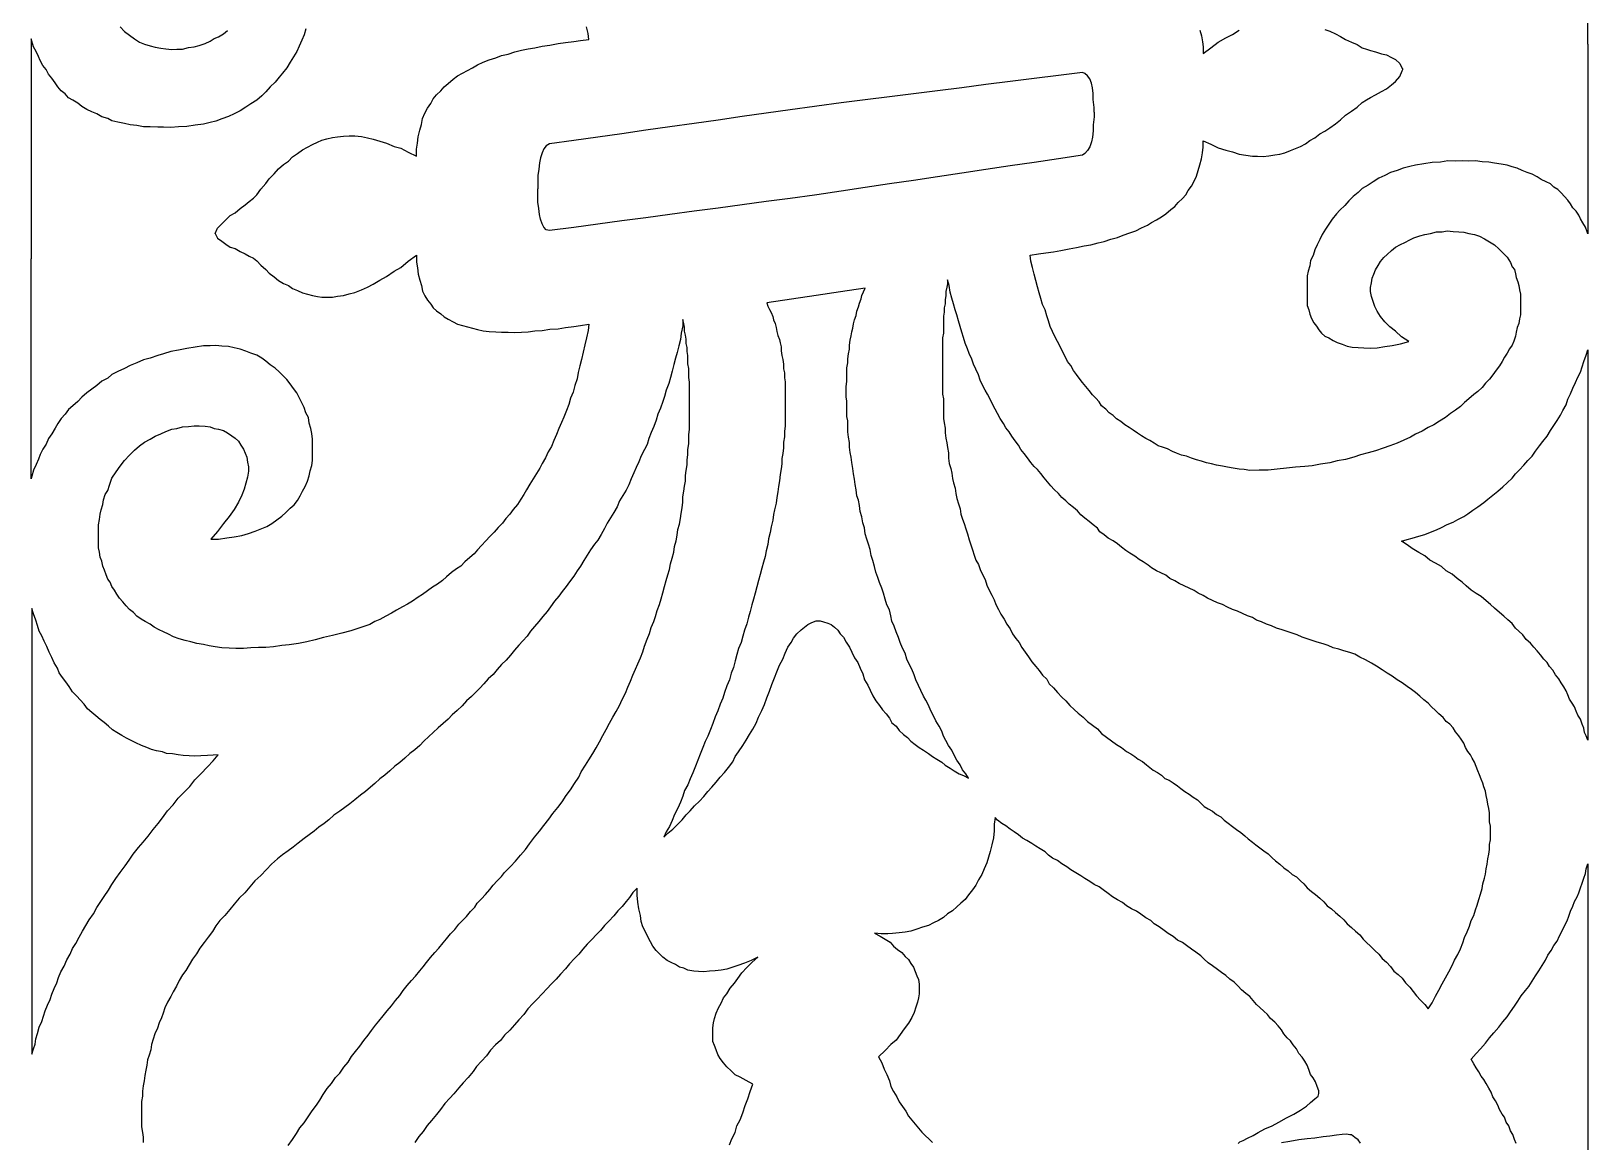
# Model space of a CAD drawing. Extents: x -550 to 550, y -550 to 550.
# Drawn here: x -480 to -420, y -100.3 to -57.5 of the extents above; entities that cross this region are included whole.
import ezdxf

# ---------------------------------------------------------------- set-up
doc = ezdxf.new("R2010")
doc.units = 0
doc.layers.add('LAYER_1', color=18, linetype='CONTINUOUS')

msp = doc.modelspace()

# ---------------------------------------------------------------- linework, layer by layer
at = {"layer": 'LAYER_1'}
for points in [[(-469.411, -57.391), (-469.475, -57.619), (-469.572, -57.823), (-469.668, -58.055), (-469.764, -58.26), (-469.893, -58.469), (-470.021, -58.678), (-470.149, -58.887), (-470.31, -59.1), (-470.438, -59.254), (-470.599, -59.44), (-470.791, -59.629), (-470.952, -59.816), (-471.112, -59.974), (-471.305, -60.137), (-471.529, -60.276), (-471.722, -60.411), (-471.946, -60.551), (-472.171, -60.662), (-472.396, -60.774), (-472.652, -60.863), (-472.877, -60.947), (-473.102, -61.004), (-473.358, -61.065), (-473.679, -61.106), (-474, -61.148), (-474.321, -61.161), (-474.61, -61.198), (-474.899, -61.18), (-475.123, -61.181), (-475.412, -61.162), (-475.669, -61.168), (-475.925, -61.117), (-476.182, -61.094), (-476.407, -61.039), (-476.664, -60.988), (-476.888, -60.933), (-477.049, -60.842), (-477.273, -60.786), (-477.466, -60.671), (-477.658, -60.583), (-477.851, -60.496), (-478.043, -60.38), (-478.204, -60.26), (-478.396, -60.144), (-478.557, -60.052), (-478.685, -59.9), (-478.846, -59.779), (-478.974, -59.627), (-479.07, -59.47), (-479.199, -59.29), (-479.327, -59.137), (-479.423, -58.952), (-479.552, -58.799), (-479.648, -58.614), (-479.712, -58.453), (-479.808, -58.268), (-479.905, -58.083), (-479.969, -57.865), (-480, -57.773), (-480, -58.716), (-480, -59.658), (-480, -60.601), (-480, -61.543), (-480, -62.486), (-480, -63.428), (-480, -64.371), (-480, -65.313), (-480, -66.256)], [(-476.567, -57.316), (-476.407, -57.492), (-476.214, -57.636), (-476.022, -57.78), (-475.829, -57.896), (-475.637, -57.984), (-475.412, -58.041), (-475.219, -58.101), (-474.995, -58.129), (-474.802, -58.161), (-474.578, -58.189), (-474.385, -58.166), (-474.161, -58.166), (-473.936, -58.111), (-473.711, -58.083), (-473.519, -58.032), (-473.294, -57.949), (-473.102, -57.869), (-472.941, -57.767), (-472.781, -57.692), (-472.588, -57.585), (-472.428, -57.455)], [(-472.909, -65.277), (-472.813, -65.069), (-472.652, -64.909), (-472.492, -64.748), (-472.331, -64.588), (-472.139, -64.478), (-471.946, -64.314), (-471.754, -64.177), (-471.593, -64.045), (-471.433, -63.912), (-471.305, -63.784), (-471.144, -63.569), (-470.952, -63.35), (-470.823, -63.167), (-470.631, -62.976), (-470.47, -62.789), (-470.278, -62.625), (-470.085, -62.489), (-469.925, -62.33), (-469.732, -62.194), (-469.54, -62.059), (-469.347, -61.951), (-469.154, -61.843), (-468.962, -61.762), (-468.801, -61.686), (-468.609, -61.634), (-468.384, -61.577), (-468.192, -61.551), (-467.967, -61.522), (-467.742, -61.52), (-467.518, -61.517), (-467.261, -61.538), (-467.037, -61.591), (-466.812, -61.644), (-466.555, -61.719), (-466.298, -61.794), (-466.01, -61.92), (-465.753, -61.995), (-465.464, -62.148), (-465.143, -62.296), (-465.143, -62.023), (-465.111, -61.801), (-465.079, -61.551), (-465.015, -61.297), (-464.951, -61.071), (-464.919, -60.848), (-464.822, -60.645), (-464.726, -60.442), (-464.598, -60.262), (-464.501, -60.086), (-464.373, -59.933), (-464.213, -59.776), (-464.084, -59.624), (-463.924, -59.494), (-463.731, -59.333), (-463.571, -59.204), (-463.378, -59.098), (-463.186, -58.992), (-462.993, -58.886), (-462.801, -58.78), (-462.576, -58.67), (-462.351, -58.588), (-462.095, -58.501), (-461.87, -58.418), (-461.613, -58.359), (-461.357, -58.272), (-461.1, -58.213), (-460.843, -58.153), (-460.586, -58.121), (-460.298, -58.058), (-460.009, -58.021), (-459.688, -57.954), (-459.399, -57.917), (-459.078, -57.877), (-458.821, -57.844), (-458.501, -57.804), (-458.533, -57.566), (-458.597, -57.305)], [(-434.954, -57.439), (-434.889, -57.66), (-434.857, -57.885), (-434.825, -58.085), (-434.825, -58.34), (-434.536, -58.123), (-434.248, -57.906), (-433.959, -57.74), (-433.702, -57.604), (-433.445, -57.443)], [(-430.14, -57.409), (-429.947, -57.484), (-429.723, -57.58), (-429.53, -57.68), (-429.338, -57.805), (-429.113, -57.901), (-428.888, -57.996), (-428.696, -58.121), (-428.535, -58.175), (-428.375, -58.228), (-428.182, -58.277), (-427.958, -58.347), (-427.765, -58.396), (-427.573, -58.495), (-427.412, -58.573), (-427.252, -58.727), (-427.156, -58.914), (-427.136, -58.959)], [(-420, -57.974), (-420, -57.16)], [(-420, -57.976), (-420, -58.789), (-420, -59.602), (-420, -60.416), (-420, -61.229), (-420, -62.043), (-420, -62.856), (-420, -63.67), (-420, -64.483), (-420, -65.296), (-420.032, -65.218), (-420.096, -65.03), (-420.192, -64.873), (-420.288, -64.715), (-420.353, -64.577), (-420.449, -64.42), (-420.577, -64.291), (-420.673, -64.133), (-420.77, -64), (-420.898, -63.847), (-421.026, -63.718), (-421.155, -63.589), (-421.315, -63.49), (-421.444, -63.361), (-421.604, -63.286), (-421.797, -63.192), (-421.957, -63.092), (-422.15, -62.997), (-422.342, -62.927), (-422.535, -62.856), (-422.727, -62.761), (-422.92, -62.715), (-423.112, -62.645), (-423.337, -62.603), (-423.594, -62.567), (-423.818, -62.525), (-424.075, -62.514), (-424.332, -62.477), (-424.588, -62.49), (-424.845, -62.478), (-425.102, -62.491), (-425.391, -62.483), (-425.679, -62.525), (-426, -62.548), (-426.321, -62.595), (-426.642, -62.642), (-426.867, -62.7), (-427.124, -62.763), (-427.348, -62.846), (-427.605, -62.934), (-427.829, -63.042), (-428.054, -63.15), (-428.279, -63.284), (-428.471, -63.413), (-428.696, -63.547), (-428.856, -63.696), (-429.049, -63.851), (-429.209, -64.025), (-429.37, -64.2), (-429.562, -64.38), (-429.691, -64.525), (-429.851, -64.726), (-429.98, -64.922), (-430.108, -65.118), (-430.236, -65.314), (-430.333, -65.505), (-430.429, -65.722), (-430.525, -65.913), (-430.589, -66.125), (-430.686, -66.316), (-430.718, -66.523), (-430.782, -66.735), (-430.814, -66.917), (-430.814, -67.119), (-430.814, -67.321), (-430.814, -67.523), (-430.814, -67.7), (-430.814, -67.877), (-430.814, -68.054), (-430.75, -68.22), (-430.718, -68.392), (-430.653, -68.559), (-430.557, -68.72), (-430.461, -68.856), (-430.365, -68.992), (-430.268, -69.128), (-430.14, -69.233), (-429.98, -69.308), (-429.819, -69.409), (-429.659, -69.483), (-429.466, -69.553), (-429.274, -69.622), (-429.081, -69.667), (-428.856, -69.681), (-428.632, -69.694), (-428.375, -69.703), (-428.118, -69.686), (-427.829, -69.639), (-427.541, -69.592), (-427.22, -69.54), (-426.899, -69.438), (-427.188, -69.259), (-427.412, -69.045), (-427.637, -68.881), (-427.829, -68.686), (-427.99, -68.486), (-428.118, -68.28), (-428.215, -68.095), (-428.279, -67.904), (-428.343, -67.714), (-428.375, -67.518), (-428.375, -67.367), (-428.343, -67.186), (-428.311, -67.005), (-428.247, -66.845), (-428.182, -66.684), (-428.086, -66.518), (-427.99, -66.353), (-427.862, -66.207), (-427.733, -66.087), (-427.573, -65.937), (-427.412, -65.812), (-427.22, -65.707), (-427.059, -65.633), (-426.867, -65.528), (-426.706, -65.453), (-426.482, -65.369), (-426.289, -65.314), (-426.065, -65.28), (-425.84, -65.221), (-425.615, -65.211), (-425.423, -65.182), (-425.198, -65.197), (-424.973, -65.212), (-424.781, -65.233), (-424.588, -65.278), (-424.364, -65.318), (-424.171, -65.388), (-423.979, -65.482), (-423.786, -65.602), (-423.594, -65.721), (-423.433, -65.87), (-423.273, -66.019), (-423.112, -66.192), (-422.984, -66.395), (-422.92, -66.559), (-422.823, -66.667), (-422.791, -66.836), (-422.759, -66.98), (-422.695, -67.143), (-422.663, -67.286), (-422.631, -67.455), (-422.599, -67.623), (-422.599, -67.772), (-422.599, -67.945), (-422.599, -68.094), (-422.599, -68.243), (-422.599, -68.416), (-422.631, -68.57), (-422.663, -68.749), (-422.727, -68.908), (-422.759, -69.086), (-422.791, -69.24), (-422.856, -69.425), (-422.92, -69.584), (-423.016, -69.724), (-423.112, -69.888), (-423.209, -70.053), (-423.305, -70.218), (-423.401, -70.383), (-423.529, -70.553), (-423.658, -70.724), (-423.786, -70.894), (-423.947, -71.045), (-424.075, -71.216), (-424.235, -71.367), (-424.396, -71.494), (-424.588, -71.651), (-424.749, -71.802), (-424.909, -71.954), (-425.102, -72.086), (-425.294, -72.219), (-425.487, -72.376), (-425.712, -72.514), (-425.936, -72.652), (-426.161, -72.766), (-426.385, -72.904), (-426.642, -73.023), (-426.835, -73.131), (-427.091, -73.25), (-427.348, -73.369), (-427.637, -73.469), (-427.894, -73.563), (-428.182, -73.663), (-428.471, -73.738), (-428.76, -73.813), (-429.017, -73.907), (-429.338, -73.988), (-429.659, -74.043), (-429.947, -74.118), (-430.3, -74.179), (-430.621, -74.234), (-430.91, -74.259), (-431.263, -74.294), (-431.616, -74.33), (-431.969, -74.365), (-432.322, -74.401), (-432.675, -74.411), (-433.028, -74.421), (-433.253, -74.383), (-433.445, -74.365), (-433.67, -74.327), (-433.895, -74.29), (-434.087, -74.246), (-434.312, -74.208), (-434.504, -74.165), (-434.697, -74.121), (-434.889, -74.052), (-435.082, -74.008), (-435.274, -73.939), (-435.467, -73.869), (-435.659, -73.826), (-435.852, -73.756), (-436.012, -73.681), (-436.205, -73.585), (-436.398, -73.516), (-436.558, -73.466), (-436.718, -73.365), (-436.879, -73.264), (-437.039, -73.188), (-437.2, -73.087), (-437.36, -72.985), (-437.521, -72.858), (-437.681, -72.757), (-437.842, -72.655), (-438.002, -72.528), (-438.163, -72.426), (-438.291, -72.293), (-438.451, -72.191), (-438.58, -72.057), (-438.74, -71.93), (-438.836, -71.765), (-438.965, -71.632), (-439.093, -71.498), (-439.221, -71.339), (-439.35, -71.179), (-439.478, -71.02), (-439.607, -70.86), (-439.703, -70.721), (-439.831, -70.561), (-439.927, -70.37), (-440.056, -70.21), (-440.152, -70.019), (-440.248, -69.828), (-440.345, -69.637), (-440.441, -69.445), (-440.537, -69.28), (-440.633, -69.062), (-440.73, -68.871), (-440.794, -68.648), (-440.858, -68.451), (-440.922, -68.228), (-441.019, -68.011), (-441.083, -67.788), (-441.147, -67.565), (-441.211, -67.342), (-441.275, -67.093), (-441.339, -66.844), (-441.404, -66.595), (-441.468, -66.346), (-441.5, -66.118), (-441.179, -66.07), (-440.89, -66.026), (-440.601, -65.983), (-440.313, -65.94), (-439.992, -65.866), (-439.703, -65.823), (-439.414, -65.754), (-439.157, -65.715), (-438.868, -65.646), (-438.644, -65.587), (-438.387, -65.497), (-438.13, -65.433), (-437.906, -65.348), (-437.649, -65.259), (-437.424, -65.174), (-437.2, -65.064), (-436.975, -64.953), (-436.815, -64.853), (-436.622, -64.747), (-436.43, -64.642), (-436.269, -64.516), (-436.077, -64.359), (-435.916, -64.234), (-435.788, -64.087), (-435.627, -63.936), (-435.499, -63.789), (-435.403, -63.622), (-435.274, -63.45), (-435.178, -63.257), (-435.082, -63.065), (-435.018, -62.851), (-434.954, -62.638), (-434.889, -62.399), (-434.857, -62.165), (-434.825, -61.957), (-434.825, -61.702), (-434.536, -61.839), (-434.248, -61.976), (-433.959, -62.062), (-433.702, -62.127), (-433.445, -62.218), (-433.189, -62.257), (-432.932, -62.296), (-432.739, -62.294), (-432.515, -62.312), (-432.29, -62.28), (-432.065, -62.248), (-431.873, -62.22), (-431.68, -62.167), (-431.456, -62.084), (-431.263, -62.006), (-431.071, -61.927), (-430.878, -61.824), (-430.718, -61.7), (-430.525, -61.597), (-430.333, -61.443), (-430.14, -61.34), (-429.947, -61.211), (-429.723, -61.053), (-429.53, -60.9), (-429.338, -60.722), (-429.113, -60.564), (-428.888, -60.407), (-428.696, -60.229), (-428.535, -60.131), (-428.375, -60.033), (-428.182, -59.931), (-427.958, -59.799), (-427.765, -59.697), (-427.573, -59.545), (-427.412, -59.422), (-427.252, -59.224), (-427.156, -59.011), (-427.136, -58.96)], [(-439.029, -60.6), (-439.029, -60.423), (-439.061, -60.118), (-439.061, -59.887), (-439.093, -59.659), (-439.125, -59.483), (-439.189, -59.312), (-439.286, -59.196), (-439.382, -59.106), (-439.478, -59.067), (-440.409, -59.185), (-441.339, -59.303), (-442.27, -59.421), (-443.201, -59.539), (-444.131, -59.657), (-445.062, -59.775), (-445.992, -59.893), (-446.923, -60.011), (-447.854, -60.129), (-448.784, -60.246), (-449.715, -60.364), (-449.811, -60.377), (-450.739, -60.509), (-451.667, -60.64), (-452.594, -60.772), (-453.522, -60.904), (-454.45, -61.036), (-455.377, -61.168), (-456.305, -61.3), (-457.233, -61.432), (-458.16, -61.564), (-459.088, -61.696), (-460.016, -61.828), (-460.144, -61.899), (-460.241, -62.02), (-460.305, -62.163), (-460.369, -62.361), (-460.401, -62.554), (-460.433, -62.802), (-460.465, -63.049), (-460.465, -63.373), (-460.465, -63.559)], [(-439.029, -60.602), (-439.029, -60.78), (-439.061, -61.093), (-439.061, -61.325), (-439.093, -61.561), (-439.125, -61.746), (-439.189, -61.935), (-439.286, -62.077), (-439.382, -62.194), (-439.478, -62.259), (-440.409, -62.398), (-441.339, -62.537), (-442.27, -62.676), (-443.201, -62.815), (-444.131, -62.954), (-445.062, -63.093), (-445.992, -63.232), (-446.923, -63.371), (-447.854, -63.51), (-448.784, -63.649), (-449.715, -63.788), (-449.811, -63.802), (-450.739, -63.926), (-451.667, -64.051), (-452.594, -64.175), (-453.522, -64.299), (-454.45, -64.424), (-455.377, -64.548), (-456.305, -64.672), (-457.233, -64.796), (-458.16, -64.92), (-459.088, -65.044), (-460.016, -65.169), (-460.144, -65.133), (-460.241, -65.038), (-460.305, -64.913), (-460.369, -64.733), (-460.401, -64.548), (-460.433, -64.31), (-460.465, -64.071), (-460.465, -63.747), (-460.465, -63.561)], [(-472.909, -65.279), (-472.813, -65.459), (-472.652, -65.576), (-472.492, -65.692), (-472.331, -65.808), (-472.139, -65.864), (-471.946, -65.976), (-471.754, -66.06), (-471.593, -66.148), (-471.433, -66.236), (-471.305, -66.328), (-471.144, -66.499), (-470.952, -66.665), (-470.823, -66.813), (-470.631, -66.951), (-470.47, -67.094), (-470.278, -67.204), (-470.085, -67.287), (-469.925, -67.402), (-469.732, -67.484), (-469.54, -67.566), (-469.347, -67.621), (-469.154, -67.676), (-468.962, -67.703), (-468.801, -67.735), (-468.609, -67.735), (-468.384, -67.73), (-468.192, -67.702), (-467.967, -67.67), (-467.742, -67.61), (-467.518, -67.55), (-467.261, -67.458), (-467.037, -67.343), (-466.812, -67.229), (-466.555, -67.082), (-466.298, -66.936), (-466.01, -66.731), (-465.753, -66.585), (-465.464, -66.352), (-465.143, -66.116), (-465.143, -66.389), (-465.111, -66.602), (-465.079, -66.843), (-465.015, -67.079), (-464.951, -67.288), (-464.919, -67.501), (-464.822, -67.678), (-464.726, -67.855), (-464.598, -67.999), (-464.501, -68.149), (-464.373, -68.266), (-464.213, -68.379), (-464.084, -68.496), (-463.924, -68.581), (-463.731, -68.688), (-463.571, -68.773), (-463.378, -68.826), (-463.186, -68.879), (-462.993, -68.932), (-462.801, -68.985), (-462.576, -69.033), (-462.351, -69.053), (-462.095, -69.069), (-461.87, -69.09), (-461.613, -69.078), (-461.357, -69.094), (-461.1, -69.083), (-460.843, -69.071), (-460.586, -69.033), (-460.298, -69.016), (-460.009, -68.973), (-459.688, -68.952), (-459.399, -68.909), (-459.078, -68.86), (-458.821, -68.822), (-458.501, -68.774), (-458.533, -69.021), (-458.597, -69.299), (-458.661, -69.578), (-458.725, -69.856), (-458.789, -70.135), (-458.854, -70.387), (-458.918, -70.639), (-458.95, -70.886), (-459.046, -71.143), (-459.11, -71.396), (-459.207, -71.626), (-459.271, -71.878), (-459.367, -72.109), (-459.463, -72.366), (-459.56, -72.57), (-459.656, -72.801), (-459.752, -73.032), (-459.848, -73.263), (-459.945, -73.494), (-460.073, -73.703), (-460.169, -73.934), (-460.298, -74.144), (-460.394, -74.322), (-460.522, -74.531), (-460.651, -74.741), (-460.779, -74.951), (-460.907, -75.161), (-461.004, -75.339), (-461.132, -75.522), (-461.26, -75.732), (-461.421, -75.921), (-461.549, -76.105), (-461.71, -76.266), (-461.838, -76.45), (-461.998, -76.612), (-462.159, -76.801), (-462.319, -76.963), (-462.48, -77.126), (-462.64, -77.315), (-462.801, -77.478), (-462.929, -77.635), (-463.089, -77.77), (-463.282, -77.939), (-463.442, -78.101), (-463.603, -78.21), (-463.795, -78.351), (-463.988, -78.52), (-464.148, -78.656), (-464.341, -78.797), (-464.534, -78.912), (-464.726, -79.053), (-464.919, -79.195), (-465.079, -79.304), (-465.304, -79.452), (-465.496, -79.566), (-465.689, -79.681), (-465.913, -79.802), (-466.106, -79.917), (-466.331, -80.037), (-466.555, -80.158), (-466.748, -80.246), (-466.94, -80.361), (-467.325, -80.482), (-467.678, -80.598), (-468.031, -80.686), (-468.384, -80.774), (-468.737, -80.863), (-469.058, -80.945), (-469.379, -81.028), (-469.7, -81.084), (-470.053, -81.145), (-470.342, -81.167), (-470.663, -81.222), (-470.952, -81.244), (-471.24, -81.239), (-471.529, -81.261), (-471.818, -81.283), (-472.107, -81.278), (-472.363, -81.267), (-472.652, -81.261), (-472.909, -81.222), (-473.134, -81.177), (-473.358, -81.132), (-473.615, -81.093), (-473.84, -81.02), (-474.064, -80.975), (-474.289, -80.903), (-474.514, -80.83), (-474.706, -80.723), (-474.899, -80.645), (-475.059, -80.56), (-475.252, -80.454), (-475.412, -80.342), (-475.605, -80.235), (-475.765, -80.15), (-475.925, -80.038), (-476.054, -79.892), (-476.214, -79.779), (-476.343, -79.633), (-476.471, -79.487), (-476.599, -79.341), (-476.696, -79.189), (-476.792, -79.037), (-476.888, -78.885), (-476.952, -78.728), (-477.049, -78.604), (-477.113, -78.447), (-477.177, -78.262), (-477.241, -78.104), (-477.273, -77.914), (-477.337, -77.756), (-477.37, -77.566), (-477.402, -77.403), (-477.402, -77.207), (-477.402, -77.039), (-477.402, -76.871), (-477.402, -76.675), (-477.402, -76.507), (-477.37, -76.306), (-477.337, -76.105), (-477.305, -75.932), (-477.241, -75.726), (-477.209, -75.553), (-477.145, -75.347), (-477.049, -75.192), (-476.984, -74.986), (-476.888, -74.719), (-476.728, -74.471), (-476.567, -74.25), (-476.407, -74.029), (-476.214, -73.832), (-476.022, -73.635), (-475.829, -73.465), (-475.637, -73.324), (-475.412, -73.206), (-475.219, -73.093), (-474.995, -73.002), (-474.802, -72.917), (-474.578, -72.827), (-474.385, -72.797), (-474.161, -72.735), (-473.936, -72.728), (-473.711, -72.694), (-473.519, -72.692), (-473.294, -72.713), (-473.102, -72.739), (-472.941, -72.798), (-472.781, -72.828), (-472.588, -72.882), (-472.428, -72.968), (-472.267, -73.082), (-472.139, -73.172), (-472.01, -73.291), (-471.914, -73.442), (-471.818, -73.593), (-471.754, -73.749), (-471.69, -73.905), (-471.658, -74.093), (-471.625, -74.282), (-471.625, -74.448), (-471.658, -74.674), (-471.722, -74.905), (-471.786, -75.137), (-471.882, -75.374), (-472.01, -75.643), (-472.171, -75.918), (-472.363, -76.198), (-472.588, -76.456), (-472.813, -76.77), (-473.069, -77.061), (-472.781, -77.069), (-472.46, -77.017), (-472.171, -76.97), (-471.882, -76.923), (-471.625, -76.853), (-471.369, -76.756), (-471.112, -76.659), (-470.919, -76.573), (-470.727, -76.459), (-470.534, -76.317), (-470.342, -76.176), (-470.181, -76.039), (-470.021, -75.876), (-469.86, -75.739), (-469.732, -75.581), (-469.636, -75.4), (-469.54, -75.22), (-469.443, -75.039), (-469.347, -74.831), (-469.283, -74.628), (-469.251, -74.431), (-469.187, -74.228), (-469.154, -74.03), (-469.154, -73.838), (-469.154, -73.645), (-469.154, -73.425), (-469.154, -73.205), (-469.187, -72.99), (-469.219, -72.802), (-469.283, -72.592), (-469.315, -72.377), (-469.411, -72.199), (-469.475, -71.989), (-469.572, -71.811), (-469.668, -71.605), (-469.764, -71.427), (-469.893, -71.254), (-470.021, -71.081), (-470.149, -70.907), (-470.31, -70.738), (-470.438, -70.62), (-470.599, -70.478), (-470.791, -70.341), (-470.952, -70.2), (-471.112, -70.085), (-471.305, -69.976), (-471.529, -69.899), (-471.722, -69.817), (-471.946, -69.739), (-472.171, -69.689), (-472.396, -69.639), (-472.652, -69.622), (-472.877, -69.599), (-473.102, -69.605), (-473.358, -69.615), (-473.679, -69.662), (-474, -69.709), (-474.321, -69.784), (-474.61, -69.827), (-474.899, -69.925), (-475.123, -69.986), (-475.412, -70.084), (-475.669, -70.15), (-475.925, -70.271), (-476.182, -70.365), (-476.407, -70.482), (-476.664, -70.604), (-476.888, -70.721), (-477.049, -70.857), (-477.273, -70.974), (-477.466, -71.143), (-477.658, -71.283), (-477.851, -71.424), (-478.043, -71.593), (-478.204, -71.757), (-478.396, -71.926), (-478.557, -72.063), (-478.685, -72.25), (-478.846, -72.415), (-478.974, -72.603), (-479.07, -72.786), (-479.199, -73.002), (-479.327, -73.19), (-479.423, -73.402), (-479.552, -73.59), (-479.648, -73.802), (-479.712, -73.98), (-479.808, -74.192), (-479.905, -74.404), (-479.969, -74.639), (-480, -74.74), (-480, -73.797), (-480, -72.855), (-480, -71.912), (-480, -70.97), (-480, -70.027), (-480, -69.085), (-480, -68.142), (-480, -67.2), (-480, -66.258)], [(-470.092, -100.442), (-469.932, -100.215), (-469.771, -99.988), (-469.643, -99.768), (-469.482, -99.568), (-469.322, -99.342), (-469.162, -99.115), (-469.001, -98.889), (-468.873, -98.697), (-468.744, -98.478), (-468.584, -98.251), (-468.423, -98.053), (-468.263, -97.827), (-468.103, -97.656), (-467.942, -97.431), (-467.782, -97.233), (-467.653, -97.014), (-467.493, -96.817), (-467.332, -96.619), (-467.172, -96.394), (-467.012, -96.197), (-466.883, -96.006), (-466.723, -95.809), (-466.594, -95.646), (-466.434, -95.449), (-466.273, -95.252), (-466.113, -95.055), (-465.953, -94.858), (-465.792, -94.662), (-465.664, -94.472), (-465.503, -94.276), (-465.343, -94.08), (-465.182, -93.911), (-465.022, -93.715), (-464.894, -93.553), (-464.765, -93.391), (-464.605, -93.195), (-464.444, -92.999), (-464.284, -92.831), (-464.123, -92.636), (-463.995, -92.474), (-463.835, -92.279), (-463.674, -92.111), (-463.514, -91.916), (-463.353, -91.749), (-463.225, -91.614), (-463.064, -91.42), (-462.904, -91.252), (-462.808, -91.098), (-462.647, -90.931), (-462.487, -90.764), (-462.326, -90.569), (-462.198, -90.409), (-462.038, -90.242), (-461.877, -90.075), (-461.749, -89.915), (-461.524, -89.682), (-461.332, -89.482), (-461.139, -89.255), (-460.947, -89.029), (-460.786, -88.809), (-460.594, -88.556), (-460.401, -88.33), (-460.241, -88.11), (-460.048, -87.857), (-459.888, -87.638), (-459.695, -87.413), (-459.535, -87.193), (-459.374, -86.947), (-459.214, -86.729), (-459.053, -86.483), (-458.893, -86.238), (-458.796, -86.031), (-458.636, -85.786), (-458.508, -85.574), (-458.347, -85.329), (-458.219, -85.117), (-458.09, -84.878), (-457.962, -84.64), (-457.834, -84.401), (-457.705, -84.163), (-457.577, -83.925), (-457.449, -83.713), (-457.32, -83.475), (-457.224, -83.243), (-457.096, -83.005), (-456.999, -82.774), (-456.903, -82.542), (-456.807, -82.31), (-456.711, -82.079), (-456.614, -81.874), (-456.518, -81.643), (-456.422, -81.411), (-456.358, -81.186), (-456.261, -80.928), (-456.165, -80.697), (-456.101, -80.472), (-456.005, -80.241), (-455.94, -80.042), (-455.876, -79.817), (-455.78, -79.587), (-455.716, -79.362), (-455.652, -79.137), (-455.587, -78.885), (-455.523, -78.66), (-455.459, -78.436), (-455.395, -78.238), (-455.363, -78.019), (-455.299, -77.794), (-455.234, -77.57), (-455.202, -77.351), (-455.138, -77.126), (-455.106, -76.907), (-455.074, -76.688), (-455.01, -76.491), (-454.978, -76.272), (-454.946, -76.08), (-454.914, -75.861), (-454.881, -75.643), (-454.881, -75.429), (-454.849, -75.211), (-454.817, -75.019), (-454.785, -74.827), (-454.785, -74.613), (-454.753, -74.421), (-454.721, -74.203), (-454.721, -74.016), (-454.689, -73.798), (-454.689, -73.611), (-454.657, -73.393), (-454.657, -73.233), (-454.657, -73.046), (-454.625, -72.828), (-454.625, -72.641), (-454.625, -72.455), (-454.625, -72.268), (-454.625, -72.081), (-454.625, -71.895), (-454.625, -71.708), (-454.625, -71.548), (-454.625, -71.362), (-454.625, -71.175), (-454.625, -71.015), (-454.657, -70.834), (-454.657, -70.647), (-454.657, -70.487), (-454.689, -70.305), (-454.689, -70.145), (-454.689, -69.986), (-454.721, -69.831), (-454.721, -69.671), (-454.753, -69.515), (-454.753, -69.356), (-454.785, -69.2), (-454.817, -69.045), (-454.817, -68.885), (-454.849, -68.757), (-454.881, -68.602), (-454.881, -68.842), (-454.946, -69.118), (-454.978, -69.363), (-455.042, -69.613), (-455.106, -69.863), (-455.17, -70.086), (-455.234, -70.336), (-455.299, -70.587), (-455.363, -70.837), (-455.427, -71.06), (-455.523, -71.316), (-455.587, -71.566), (-455.652, -71.763), (-455.748, -72.019), (-455.844, -72.248), (-455.908, -72.472), (-456.005, -72.728), (-456.101, -72.957), (-456.197, -73.187), (-456.261, -73.411), (-456.358, -73.614), (-456.486, -73.848), (-456.582, -74.078), (-456.679, -74.308), (-456.775, -74.511), (-456.871, -74.741), (-456.967, -74.971), (-457.064, -75.175), (-457.192, -75.383), (-457.32, -75.592), (-457.417, -75.823), (-457.545, -76.032), (-457.673, -76.241), (-457.802, -76.45), (-457.898, -76.654), (-458.026, -76.891), (-458.155, -77.1), (-458.283, -77.256), (-458.443, -77.471), (-458.572, -77.681), (-458.7, -77.891), (-458.829, -78.101), (-458.957, -78.285), (-459.085, -78.495), (-459.246, -78.711), (-459.374, -78.894), (-459.535, -79.084), (-459.663, -79.267), (-459.823, -79.457), (-459.984, -79.673), (-460.112, -79.858), (-460.273, -80.047), (-460.433, -80.237), (-460.594, -80.427), (-460.754, -80.617), (-460.882, -80.802), (-461.043, -80.992), (-461.203, -81.155), (-461.364, -81.346), (-461.524, -81.537), (-461.685, -81.727), (-461.877, -81.897), (-462.038, -82.088), (-462.198, -82.279), (-462.391, -82.449), (-462.551, -82.64), (-462.711, -82.805), (-462.904, -83.002), (-463.032, -83.133), (-463.225, -83.304), (-463.385, -83.496), (-463.578, -83.666), (-463.77, -83.837), (-463.931, -84.002), (-464.123, -84.173), (-464.316, -84.344), (-464.509, -84.515), (-464.669, -84.68), (-464.861, -84.852), (-465.022, -85.017), (-465.214, -85.189), (-465.407, -85.333), (-465.6, -85.505), (-465.792, -85.677), (-465.985, -85.822), (-466.177, -85.994), (-466.37, -86.166), (-466.562, -86.311), (-466.755, -86.484), (-466.915, -86.623), (-467.108, -86.796), (-467.3, -86.941), (-467.525, -87.12), (-467.717, -87.265), (-467.91, -87.411), (-468.103, -87.557), (-468.327, -87.708), (-468.52, -87.882), (-468.712, -88.028), (-468.905, -88.174), (-469.097, -88.32), (-469.29, -88.467), (-469.482, -88.613), (-469.707, -88.793), (-469.9, -88.94), (-470.092, -89.086), (-470.317, -89.239), (-470.509, -89.386), (-470.734, -89.594), (-470.927, -89.797), (-471.151, -90.033), (-471.376, -90.242), (-471.568, -90.472), (-471.761, -90.703), (-471.986, -90.912), (-472.178, -91.143), (-472.338, -91.34), (-472.531, -91.571), (-472.724, -91.775), (-472.884, -91.972), (-473.012, -92.191), (-473.173, -92.417), (-473.333, -92.615), (-473.494, -92.84), (-473.622, -93.06), (-473.783, -93.258), (-473.911, -93.478), (-474.039, -93.698), (-474.168, -93.862), (-474.296, -94.082), (-474.392, -94.296), (-474.521, -94.516), (-474.617, -94.702), (-474.745, -94.923), (-474.842, -95.137), (-474.906, -95.345), (-474.97, -95.525), (-475.066, -95.711), (-475.13, -95.919), (-475.227, -96.134), (-475.291, -96.342), (-475.355, -96.55), (-475.387, -96.751), (-475.451, -96.959), (-475.515, -97.14), (-475.547, -97.342), (-475.58, -97.543), (-475.612, -97.745), (-475.644, -97.947), (-475.676, -98.149), (-475.708, -98.351), (-475.708, -98.546), (-475.74, -98.748), (-475.74, -98.943), (-475.74, -99.138), (-475.74, -99.333), (-475.74, -99.529), (-475.74, -99.724), (-475.708, -99.94), (-475.676, -100.129), (-475.676, -100.324)], [(-433.477, -100.37), (-433.413, -100.305), (-433.285, -100.249), (-433.124, -100.162), (-432.9, -100.059), (-432.707, -99.938), (-432.45, -99.803), (-432.162, -99.686), (-431.905, -99.55), (-431.616, -99.383), (-431.327, -99.24), (-431.071, -99.08), (-430.846, -98.927), (-430.686, -98.79), (-430.525, -98.652), (-430.397, -98.547), (-430.365, -98.438), (-430.365, -98.337), (-430.429, -98.176), (-430.493, -97.988), (-430.589, -97.833), (-430.686, -97.704), (-430.75, -97.516), (-430.814, -97.354), (-430.91, -97.199), (-431.006, -97.044), (-431.135, -96.896), (-431.231, -96.715), (-431.359, -96.567), (-431.456, -96.411), (-431.584, -96.288), (-431.712, -96.14), (-431.809, -95.984), (-431.937, -95.835), (-432.065, -95.686), (-432.226, -95.544), (-432.354, -95.395), (-432.483, -95.271), (-432.643, -95.129), (-432.771, -95.005), (-432.9, -94.856), (-433.028, -94.706), (-433.189, -94.589), (-433.349, -94.446), (-433.477, -94.296), (-433.638, -94.153), (-433.798, -94.035), (-433.959, -93.892), (-434.119, -93.774), (-434.28, -93.656), (-434.472, -93.519), (-434.633, -93.401), (-434.793, -93.257), (-434.921, -93.131), (-435.114, -92.994), (-435.274, -92.875), (-435.467, -92.737), (-435.627, -92.618), (-435.82, -92.531), (-435.98, -92.387), (-436.173, -92.274), (-436.333, -92.155), (-436.526, -92.016), (-436.718, -91.903), (-436.847, -91.776), (-437.039, -91.663), (-437.232, -91.524), (-437.392, -91.404), (-437.585, -91.316), (-437.777, -91.202), (-437.938, -91.081), (-438.13, -90.967), (-438.323, -90.853), (-438.483, -90.732), (-438.676, -90.592), (-438.836, -90.47), (-439.029, -90.381), (-439.189, -90.26), (-439.382, -90.145), (-439.542, -90.049), (-439.735, -89.934), (-439.927, -89.818), (-440.088, -89.696), (-440.28, -89.581), (-440.441, -89.458), (-440.633, -89.368), (-440.794, -89.246), (-440.922, -89.117), (-441.115, -89), (-441.275, -88.903), (-441.436, -88.806), (-441.628, -88.69), (-441.789, -88.592), (-441.949, -88.469), (-442.11, -88.346), (-442.27, -88.248), (-442.431, -88.124), (-442.591, -88.027), (-442.751, -87.903), (-442.848, -87.792), (-442.88, -88.058), (-442.88, -88.318), (-442.912, -88.584), (-442.976, -88.856), (-443.04, -89.103), (-443.104, -89.324), (-443.169, -89.545), (-443.265, -89.772), (-443.361, -89.999), (-443.489, -90.207), (-443.586, -90.409), (-443.714, -90.591), (-443.875, -90.78), (-444.003, -90.963), (-444.163, -91.1), (-444.324, -91.237), (-444.484, -91.4), (-444.677, -91.518), (-444.837, -91.655), (-445.03, -91.773), (-445.222, -91.865), (-445.415, -91.957), (-445.64, -92.03), (-445.864, -92.102), (-446.089, -92.175), (-446.313, -92.221), (-446.538, -92.241), (-446.795, -92.268), (-446.987, -92.282), (-447.244, -92.282), (-447.501, -92.257), (-447.276, -92.368), (-447.084, -92.485), (-446.891, -92.603), (-446.763, -92.759), (-446.602, -92.883), (-446.442, -93.007), (-446.313, -93.163), (-446.185, -93.267), (-446.089, -93.43), (-445.992, -93.567), (-445.928, -93.736), (-445.864, -93.906), (-445.8, -94.049), (-445.768, -94.225), (-445.768, -94.408), (-445.768, -94.591), (-445.8, -94.755), (-445.832, -94.919), (-445.896, -95.115), (-445.96, -95.312), (-446.057, -95.516), (-446.185, -95.726), (-446.345, -95.944), (-446.506, -96.162), (-446.666, -96.379), (-446.859, -96.552), (-447.084, -96.784), (-447.34, -97.023), (-447.212, -97.258), (-447.116, -97.499), (-447.019, -97.714), (-446.923, -97.955), (-446.859, -98.176), (-446.763, -98.365), (-446.634, -98.572), (-446.538, -98.76), (-446.41, -98.941), (-446.281, -99.122), (-446.185, -99.31), (-446.057, -99.465), (-445.928, -99.619), (-445.8, -99.773), (-445.672, -99.928), (-445.543, -100.056), (-445.383, -100.202), (-445.254, -100.33)], [(-422.759, -100.367), (-422.823, -100.209), (-422.888, -100.026), (-422.984, -99.875), (-423.048, -99.692), (-423.144, -99.541), (-423.209, -99.357), (-423.305, -99.231), (-423.401, -99.055), (-423.465, -98.896), (-423.562, -98.72), (-423.658, -98.569), (-423.722, -98.385), (-423.818, -98.233), (-423.915, -98.057), (-424.011, -97.905), (-424.107, -97.778), (-424.203, -97.601), (-424.3, -97.449), (-424.396, -97.297), (-424.492, -97.12), (-424.3, -96.902), (-424.139, -96.716), (-423.947, -96.498), (-423.786, -96.288), (-423.626, -96.102), (-423.433, -95.885), (-423.273, -95.675), (-423.112, -95.49), (-422.984, -95.287), (-422.823, -95.077), (-422.695, -94.875), (-422.567, -94.673), (-422.406, -94.463), (-422.278, -94.311), (-422.15, -94.109), (-422.021, -93.907), (-421.893, -93.706), (-421.764, -93.504), (-421.636, -93.302), (-421.54, -93.108), (-421.411, -92.931), (-421.315, -92.737), (-421.187, -92.561), (-421.091, -92.367), (-420.994, -92.173), (-420.898, -91.979), (-420.802, -91.785), (-420.738, -91.599), (-420.673, -91.412), (-420.577, -91.219), (-420.513, -91.032), (-420.417, -90.863), (-420.353, -90.702), (-420.288, -90.515), (-420.224, -90.329), (-420.16, -90.143), (-420.096, -89.957), (-420.064, -89.777), (-420, -89.591), (-420, -90.45), (-420, -91.309), (-420, -92.168), (-420, -93.027), (-420, -93.885), (-420, -94.744), (-420, -95.603), (-420, -96.462), (-420, -97.321), (-420, -98.179), (-420, -99.038), (-420, -99.897), (-420, -100.756)], [(-453.084, -100.421), (-452.988, -100.187), (-452.86, -99.946), (-452.796, -99.693), (-452.667, -99.452), (-452.571, -99.192), (-452.475, -98.906), (-452.378, -98.646), (-452.282, -98.36), (-452.186, -98.074), (-452.443, -97.944), (-452.667, -97.807), (-452.86, -97.716), (-453.02, -97.565), (-453.181, -97.413), (-453.309, -97.255), (-453.437, -97.096), (-453.534, -96.931), (-453.598, -96.758), (-453.662, -96.586), (-453.726, -96.44), (-453.726, -96.28), (-453.726, -96.094), (-453.726, -95.908), (-453.694, -95.715), (-453.662, -95.548), (-453.598, -95.349), (-453.502, -95.142), (-453.405, -94.962), (-453.309, -94.756), (-453.181, -94.597), (-453.052, -94.384), (-452.892, -94.191), (-452.764, -94.005), (-452.603, -93.786), (-452.411, -93.587), (-452.218, -93.388), (-451.993, -93.183), (-452.25, -93.315), (-452.507, -93.421), (-452.764, -93.501), (-452.956, -93.567), (-453.181, -93.64), (-453.405, -93.686), (-453.63, -93.706), (-453.855, -93.726), (-454.079, -93.746), (-454.272, -93.732), (-454.464, -93.719), (-454.689, -93.685), (-454.849, -93.612), (-455.01, -93.565), (-455.17, -93.464), (-455.331, -93.39), (-455.491, -93.316), (-455.652, -93.189), (-455.78, -93.055), (-455.908, -92.921), (-456.037, -92.76), (-456.133, -92.592), (-456.229, -92.398), (-456.326, -92.203), (-456.422, -92.008), (-456.486, -91.807), (-456.518, -91.573), (-456.582, -91.318), (-456.614, -91.057), (-456.646, -90.795), (-456.646, -90.528), (-456.807, -90.693), (-456.935, -90.88), (-457.064, -91.039), (-457.224, -91.232), (-457.384, -91.398), (-457.545, -91.591), (-457.737, -91.791), (-457.898, -91.957), (-458.058, -92.15), (-458.219, -92.317), (-458.379, -92.484), (-458.572, -92.684), (-458.732, -92.878), (-458.893, -93.072), (-459.053, -93.239), (-459.246, -93.439), (-459.406, -93.634), (-459.599, -93.834), (-459.759, -94.029), (-459.952, -94.23), (-460.112, -94.398), (-460.305, -94.599), (-460.497, -94.801), (-460.658, -94.969), (-460.85, -95.171), (-461.011, -95.393), (-461.203, -95.595), (-461.364, -95.791), (-461.556, -95.993), (-461.749, -96.196), (-461.909, -96.392), (-462.102, -96.567), (-462.294, -96.77), (-462.455, -96.993), (-462.647, -97.197), (-462.84, -97.4), (-462.968, -97.59), (-463.161, -97.82), (-463.353, -98.024), (-463.514, -98.221), (-463.706, -98.452), (-463.867, -98.622), (-464.059, -98.826), (-464.22, -99.051), (-464.38, -99.249), (-464.573, -99.48), (-464.733, -99.678), (-464.894, -99.904), (-465.054, -100.102), (-465.214, -100.327)], [(-428.76, -100.359), (-428.856, -100.231), (-428.985, -100.135), (-429.113, -100.039), (-429.177, -100.029), (-429.306, -100.009), (-429.466, -100.021), (-429.691, -100.048), (-429.947, -100.082), (-430.204, -100.117), (-430.525, -100.166), (-430.814, -100.183), (-431.135, -100.232), (-431.488, -100.289), (-431.809, -100.338)]]:
    msp.add_lwpolyline(points, dxfattribs=at)
for points in [[(-428.985, -81.498), (-429.177, -81.433), (-429.402, -81.375), (-429.594, -81.311), (-429.819, -81.253), (-430.012, -81.163), (-430.204, -81.099), (-430.429, -81.04), (-430.621, -80.975), (-430.814, -80.91), (-431.006, -80.846), (-431.199, -80.755), (-431.392, -80.69), (-431.584, -80.625), (-431.777, -80.56), (-432.001, -80.5), (-432.194, -80.409), (-432.386, -80.344), (-432.579, -80.253), (-432.771, -80.187), (-432.932, -80.09), (-433.124, -80.024), (-433.317, -79.932), (-433.509, -79.841), (-433.702, -79.775), (-433.895, -79.683), (-434.087, -79.591), (-434.28, -79.524), (-434.472, -79.432), (-434.665, -79.34), (-434.825, -79.242), (-435.018, -79.149), (-435.178, -79.051), (-435.371, -78.958), (-435.563, -78.866), (-435.756, -78.773), (-435.916, -78.674), (-436.109, -78.581), (-436.269, -78.456), (-436.462, -78.363), (-436.622, -78.289), (-436.815, -78.17), (-436.943, -78.065), (-437.136, -77.946), (-437.296, -77.846), (-437.457, -77.721), (-437.649, -77.601), (-437.81, -77.501), (-437.97, -77.375), (-438.13, -77.25), (-438.291, -77.124), (-438.483, -77.029), (-438.644, -76.903), (-438.804, -76.777), (-438.901, -76.639), (-439.061, -76.513), (-439.221, -76.386), (-439.382, -76.26), (-439.542, -76.133), (-439.671, -75.975), (-439.831, -75.848), (-439.992, -75.72), (-440.12, -75.588), (-440.28, -75.46), (-440.409, -75.302), (-440.569, -75.148), (-440.698, -75.015), (-440.826, -74.856), (-440.954, -74.697), (-441.083, -74.538), (-441.211, -74.378), (-441.339, -74.27), (-441.468, -74.111), (-441.596, -73.925), (-441.725, -73.765), (-441.853, -73.606), (-441.949, -73.44), (-442.078, -73.28), (-442.206, -73.094), (-442.302, -72.928), (-442.431, -72.768), (-442.527, -72.602), (-442.655, -72.416), (-442.751, -72.224), (-442.848, -72.058), (-442.944, -71.866), (-443.04, -71.673), (-443.136, -71.481), (-443.233, -71.315), (-443.329, -71.122), (-443.425, -70.93), (-443.489, -70.732), (-443.586, -70.513), (-443.682, -70.32), (-443.746, -70.122), (-443.842, -69.904), (-443.907, -69.731), (-444.003, -69.512), (-444.067, -69.288), (-444.131, -69.09), (-444.195, -68.865), (-444.26, -68.641), (-444.324, -68.416), (-444.388, -68.218), (-444.452, -67.993), (-444.516, -67.768), (-444.581, -67.543), (-444.613, -67.288), (-444.677, -67.063), (-444.677, -67.219), (-444.709, -67.354), (-444.741, -67.516), (-444.741, -67.672), (-444.773, -67.833), (-444.773, -67.99), (-444.805, -68.151), (-444.805, -68.308), (-444.837, -68.469), (-444.837, -68.626), (-444.837, -68.782), (-444.837, -68.965), (-444.837, -69.121), (-444.869, -69.309), (-444.869, -69.491), (-444.869, -69.648), (-444.869, -69.83), (-444.869, -70.013), (-444.869, -70.17), (-444.869, -70.352), (-444.869, -70.535), (-444.869, -70.717), (-444.869, -70.9), (-444.869, -71.082), (-444.869, -71.265), (-444.869, -71.474), (-444.837, -71.651), (-444.837, -71.808), (-444.837, -72.016), (-444.837, -72.199), (-444.837, -72.407), (-444.805, -72.585), (-444.773, -72.788), (-444.773, -72.971), (-444.741, -73.174), (-444.709, -73.351), (-444.677, -73.529), (-444.645, -73.732), (-444.645, -73.94), (-444.613, -74.144), (-444.548, -74.341), (-444.516, -74.518), (-444.484, -74.722), (-444.452, -74.899), (-444.388, -75.096), (-444.356, -75.299), (-444.324, -75.502), (-444.26, -75.7), (-444.195, -75.897), (-444.163, -76.1), (-444.099, -76.297), (-444.035, -76.468), (-443.971, -76.665), (-443.907, -76.863), (-443.842, -77.086), (-443.778, -77.283), (-443.714, -77.48), (-443.65, -77.677), (-443.586, -77.873), (-443.489, -78.039), (-443.425, -78.235), (-443.329, -78.426), (-443.233, -78.617), (-443.169, -78.84), (-443.072, -79.03), (-442.976, -79.221), (-442.88, -79.411), (-442.816, -79.582), (-442.719, -79.772), (-442.623, -79.962), (-442.495, -80.147), (-442.398, -80.337), (-442.27, -80.521), (-442.174, -80.711), (-442.045, -80.895), (-441.917, -81.052), (-441.821, -81.242), (-441.692, -81.426), (-441.564, -81.609), (-441.436, -81.792), (-441.275, -81.97), (-441.147, -82.127), (-441.019, -82.31), (-440.858, -82.461), (-440.762, -82.65), (-440.601, -82.8), (-440.441, -82.977), (-440.28, -83.153), (-440.12, -83.303), (-439.96, -83.479), (-439.799, -83.629), (-439.639, -83.779), (-439.446, -83.923), (-439.286, -84.098), (-439.093, -84.242), (-438.901, -84.385), (-438.74, -84.56), (-438.548, -84.703), (-438.355, -84.845), (-438.163, -84.988), (-437.97, -85.105), (-437.777, -85.247), (-437.617, -85.344), (-437.457, -85.441), (-437.328, -85.544), (-437.168, -85.641), (-437.007, -85.763), (-436.879, -85.866), (-436.751, -85.969), (-436.59, -86.065), (-436.43, -86.162), (-436.301, -86.29), (-436.141, -86.36), (-435.98, -86.456), (-435.82, -86.578), (-435.692, -86.68), (-435.531, -86.801), (-435.371, -86.897), (-435.21, -87.018), (-435.05, -87.113), (-434.921, -87.241), (-434.793, -87.368), (-434.633, -87.463), (-434.472, -87.558), (-434.312, -87.679), (-434.151, -87.774), (-434.023, -87.9), (-433.862, -88.02), (-433.702, -88.14), (-433.542, -88.26), (-433.381, -88.38), (-433.221, -88.5), (-433.092, -88.626), (-432.932, -88.745), (-432.803, -88.846), (-432.643, -88.965), (-432.483, -89.084), (-432.322, -89.203), (-432.162, -89.348), (-432.033, -89.473), (-431.873, -89.592), (-431.712, -89.736), (-431.552, -89.854), (-431.392, -89.998), (-431.231, -90.091), (-431.071, -90.234), (-430.942, -90.359), (-430.814, -90.509), (-430.653, -90.652), (-430.493, -90.77), (-430.333, -90.912), (-430.172, -91.055), (-430.044, -91.204), (-429.883, -91.322), (-429.723, -91.464), (-429.562, -91.606), (-429.402, -91.748), (-429.274, -91.897), (-429.113, -92.038), (-428.953, -92.18), (-428.792, -92.322), (-428.664, -92.495), (-428.535, -92.618), (-428.375, -92.759), (-428.215, -92.925), (-428.054, -93.066), (-427.926, -93.239), (-427.765, -93.38), (-427.605, -93.545), (-427.477, -93.718), (-427.316, -93.858), (-427.156, -93.998), (-427.027, -94.17), (-426.867, -94.335), (-426.738, -94.507), (-426.61, -94.678), (-426.45, -94.843), (-426.289, -95.007), (-426.161, -95.178), (-426, -94.942), (-425.872, -94.689), (-425.744, -94.461), (-425.615, -94.208), (-425.487, -93.98), (-425.359, -93.752), (-425.23, -93.499), (-425.134, -93.304), (-425.006, -93.076), (-424.909, -92.856), (-424.813, -92.635), (-424.749, -92.422), (-424.653, -92.202), (-424.556, -91.982), (-424.492, -91.769), (-424.396, -91.574), (-424.332, -91.361), (-424.268, -91.173), (-424.203, -90.961), (-424.139, -90.748), (-424.075, -90.535), (-424.043, -90.354), (-423.979, -90.142), (-423.947, -89.986), (-423.915, -89.78), (-423.882, -89.599), (-423.85, -89.394), (-423.818, -89.213), (-423.786, -89.032), (-423.786, -88.834), (-423.754, -88.653), (-423.754, -88.479), (-423.754, -88.305), (-423.754, -88.131), (-423.786, -87.964), (-423.786, -87.79), (-423.786, -87.616), (-423.818, -87.449), (-423.85, -87.281), (-423.882, -87.114), (-423.915, -86.947), (-423.947, -86.779), (-424.011, -86.618), (-424.043, -86.476), (-424.107, -86.315), (-424.171, -86.154), (-424.235, -85.993), (-424.3, -85.832), (-424.364, -85.67), (-424.46, -85.516), (-424.524, -85.379), (-424.62, -85.249), (-424.717, -85.094), (-424.781, -84.933), (-424.877, -84.778), (-424.973, -84.647), (-425.102, -84.499), (-425.198, -84.343), (-425.326, -84.194), (-425.455, -84.095), (-425.583, -83.945), (-425.744, -83.802), (-425.872, -83.678), (-426.032, -83.534), (-426.161, -83.385), (-426.321, -83.266), (-426.482, -83.122), (-426.642, -82.979), (-426.803, -82.86), (-426.963, -82.741), (-427.156, -82.603), (-427.348, -82.489), (-427.541, -82.351), (-427.733, -82.238), (-427.926, -82.099), (-428.15, -81.967), (-428.343, -81.853), (-428.568, -81.72), (-428.792, -81.612)], [(-449.747, -67.669), (-450.694, -67.812), (-451.64, -67.954), (-451.608, -68.082), (-451.544, -68.204), (-451.48, -68.327), (-451.416, -68.476), (-451.384, -68.603), (-451.319, -68.752), (-451.287, -68.906), (-451.255, -69.06), (-451.223, -69.214), (-451.159, -69.363), (-451.127, -69.49), (-451.095, -69.644), (-451.095, -69.803), (-451.063, -69.983), (-451.031, -70.136), (-450.999, -70.317), (-450.999, -70.502), (-450.966, -70.655), (-450.966, -70.84), (-450.934, -70.994), (-450.934, -71.179), (-450.934, -71.364), (-450.934, -71.549), (-450.934, -71.761), (-450.934, -71.946), (-450.934, -72.131), (-450.934, -72.342), (-450.934, -72.527), (-450.934, -72.712), (-450.966, -72.903), (-450.966, -73.114), (-450.999, -73.331), (-450.999, -73.543), (-451.031, -73.759), (-451.063, -73.95), (-451.063, -74.161), (-451.095, -74.352), (-451.127, -74.569), (-451.159, -74.812), (-451.191, -75.029), (-451.223, -75.246), (-451.255, -75.463), (-451.287, -75.68), (-451.352, -75.929), (-451.384, -76.119), (-451.416, -76.337), (-451.48, -76.586), (-451.512, -76.803), (-451.576, -77.052), (-451.608, -77.27), (-451.672, -77.519), (-451.705, -77.736), (-451.769, -77.959), (-451.833, -78.182), (-451.897, -78.432), (-451.961, -78.655), (-452.025, -78.905), (-452.09, -79.154), (-452.154, -79.378), (-452.218, -79.601), (-452.282, -79.851), (-452.346, -80.074), (-452.411, -80.325), (-452.507, -80.58), (-452.571, -80.804), (-452.635, -81.054), (-452.731, -81.284), (-452.796, -81.508), (-452.86, -81.758), (-452.924, -82.009), (-453.02, -82.239), (-453.084, -82.49), (-453.181, -82.72), (-453.277, -82.976), (-453.341, -83.201), (-453.437, -83.431), (-453.534, -83.688), (-453.63, -83.919), (-453.726, -84.176), (-453.822, -84.407), (-453.919, -84.664), (-454.015, -84.868), (-454.111, -85.099), (-454.208, -85.357), (-454.304, -85.588), (-454.4, -85.82), (-454.496, -86.078), (-454.593, -86.309), (-454.689, -86.541), (-454.817, -86.752), (-454.881, -86.977), (-454.978, -87.209), (-455.074, -87.441), (-455.202, -87.679), (-455.299, -87.911), (-455.395, -88.144), (-455.523, -88.355), (-455.62, -88.561), (-455.459, -88.396), (-455.267, -88.252), (-455.074, -88.055), (-454.914, -87.89), (-454.753, -87.699), (-454.593, -87.535), (-454.432, -87.344), (-454.24, -87.174), (-454.079, -86.984), (-453.919, -86.793), (-453.758, -86.63), (-453.598, -86.439), (-453.437, -86.249), (-453.277, -86.059), (-453.117, -85.869), (-452.956, -85.653), (-452.86, -85.449), (-452.731, -85.266), (-452.571, -85.023), (-452.443, -84.813), (-452.314, -84.604), (-452.186, -84.394), (-452.058, -84.158), (-451.961, -83.928), (-451.833, -83.666), (-451.737, -83.436), (-451.64, -83.18), (-451.544, -82.924), (-451.448, -82.668), (-451.352, -82.412), (-451.255, -82.183), (-451.159, -81.927), (-451.031, -81.693), (-450.934, -81.464), (-450.838, -81.235), (-450.71, -81.053), (-450.613, -80.877), (-450.485, -80.722), (-450.325, -80.561), (-450.196, -80.459), (-450.068, -80.357), (-449.908, -80.276), (-449.747, -80.221), (-449.587, -80.218), (-449.458, -80.248), (-449.298, -80.299), (-449.169, -80.355), (-449.041, -80.463), (-448.913, -80.572), (-448.816, -80.713), (-448.688, -80.847), (-448.592, -81.04), (-448.463, -81.228), (-448.367, -81.421), (-448.271, -81.64), (-448.143, -81.826), (-448.046, -82.045), (-447.95, -82.264), (-447.886, -82.488), (-447.757, -82.701), (-447.661, -82.893), (-447.565, -83.112), (-447.437, -83.298), (-447.308, -83.484), (-447.18, -83.643), (-447.051, -83.803), (-446.923, -83.962), (-446.827, -84.154), (-446.666, -84.28), (-446.538, -84.44), (-446.378, -84.592), (-446.217, -84.719), (-446.089, -84.852), (-445.928, -84.978), (-445.768, -85.104), (-445.607, -85.204), (-445.415, -85.324), (-445.254, -85.45), (-445.094, -85.55), (-444.901, -85.669), (-444.773, -85.775), (-444.581, -85.894), (-444.42, -85.993), (-444.228, -86.112), (-444.067, -86.185), (-443.875, -86.278), (-443.971, -86.115), (-444.099, -85.957), (-444.195, -85.767), (-444.324, -85.584), (-444.42, -85.394), (-444.516, -85.204), (-444.645, -85.02), (-444.741, -84.83), (-444.837, -84.666), (-444.901, -84.469), (-444.998, -84.279), (-445.126, -84.068), (-445.222, -83.877), (-445.319, -83.687), (-445.415, -83.47), (-445.511, -83.279), (-445.607, -83.114), (-445.704, -82.897), (-445.8, -82.706), (-445.896, -82.488), (-445.96, -82.291), (-446.057, -82.073), (-446.153, -81.882), (-446.249, -81.69), (-446.313, -81.466), (-446.41, -81.274), (-446.506, -81.056), (-446.57, -80.858), (-446.666, -80.64), (-446.731, -80.416), (-446.827, -80.224), (-446.859, -80.02), (-446.923, -79.796), (-447.019, -79.603), (-447.084, -79.379), (-447.148, -79.154), (-447.212, -78.956), (-447.308, -78.737), (-447.372, -78.538), (-447.437, -78.34), (-447.501, -78.115), (-447.565, -77.89), (-447.629, -77.691), (-447.661, -77.46), (-447.725, -77.261), (-447.79, -77.062), (-447.854, -76.863), (-447.886, -76.633), (-447.95, -76.433), (-447.982, -76.202), (-448.046, -76.003), (-448.078, -75.772), (-448.11, -75.567), (-448.175, -75.394), (-448.207, -75.163), (-448.239, -74.958), (-448.271, -74.754), (-448.303, -74.549), (-448.335, -74.344), (-448.367, -74.112), (-448.399, -73.907), (-448.431, -73.729), (-448.463, -73.524), (-448.463, -73.34), (-448.496, -73.134), (-448.528, -72.929), (-448.528, -72.719), (-448.528, -72.509), (-448.56, -72.33), (-448.56, -72.145), (-448.56, -71.961), (-448.56, -71.751), (-448.592, -71.572), (-448.592, -71.388), (-448.592, -71.177), (-448.56, -70.988), (-448.56, -70.804), (-448.56, -70.62), (-448.56, -70.462), (-448.528, -70.273), (-448.528, -70.115), (-448.496, -69.926), (-448.463, -69.737), (-448.463, -69.58), (-448.431, -69.39), (-448.399, -69.228), (-448.367, -69.065), (-448.335, -68.929), (-448.303, -68.766), (-448.271, -68.603), (-448.207, -68.436), (-448.175, -68.273), (-448.11, -68.106), (-448.078, -67.97), (-448.014, -67.802), (-447.982, -67.666), (-447.918, -67.525), (-447.854, -67.384), (-448.8, -67.527)], [(-420, -84.814), (-420.064, -84.655), (-420.128, -84.52), (-420.16, -84.354), (-420.224, -84.194), (-420.288, -84.01), (-420.385, -83.857), (-420.449, -83.697), (-420.513, -83.537), (-420.609, -83.384), (-420.706, -83.23), (-420.77, -83.07), (-420.834, -82.91), (-420.93, -82.756), (-421.026, -82.602), (-421.123, -82.448), (-421.251, -82.301), (-421.347, -82.122), (-421.476, -81.974), (-421.572, -81.819), (-421.7, -81.696), (-421.829, -81.523), (-421.957, -81.375), (-422.085, -81.226), (-422.214, -81.078), (-422.374, -80.935), (-422.503, -80.761), (-422.663, -80.619), (-422.791, -80.494), (-422.92, -80.321), (-423.08, -80.177), (-423.241, -80.034), (-423.401, -79.891), (-423.594, -79.728), (-423.754, -79.585), (-423.915, -79.441), (-424.107, -79.278), (-424.3, -79.165), (-424.492, -79.026), (-424.685, -78.863), (-424.845, -78.718), (-425.038, -78.58), (-425.23, -78.416), (-425.455, -78.283), (-425.647, -78.118), (-425.872, -77.985), (-426.097, -77.876), (-426.289, -77.711), (-426.514, -77.577), (-426.771, -77.424), (-426.963, -77.283), (-427.188, -77.149), (-426.963, -77.083), (-426.771, -77.023), (-426.514, -76.952), (-426.289, -76.886), (-426.065, -76.796), (-425.84, -76.706), (-425.647, -76.621), (-425.423, -76.506), (-425.198, -76.415), (-425.006, -76.306), (-424.781, -76.191), (-424.62, -76.088), (-424.428, -75.954), (-424.235, -75.82), (-424.011, -75.655), (-423.85, -75.527), (-423.658, -75.369), (-423.465, -75.21), (-423.273, -75.052), (-423.112, -74.9), (-422.92, -74.717), (-422.791, -74.545), (-422.631, -74.393), (-422.47, -74.216), (-422.31, -74.039), (-422.15, -73.863), (-422.021, -73.667), (-421.861, -73.466), (-421.732, -73.295), (-421.572, -73.094), (-421.444, -72.874), (-421.315, -72.679), (-421.187, -72.484), (-421.059, -72.289), (-420.962, -72.1), (-420.834, -71.881), (-420.77, -71.672), (-420.673, -71.459), (-420.577, -71.245), (-420.481, -71.031), (-420.385, -70.818), (-420.288, -70.629), (-420.224, -70.421), (-420.16, -70.214), (-420.064, -69.976), (-420, -69.77), (-420, -70.606), (-420, -71.441), (-420, -72.277), (-420, -73.113), (-420, -73.949), (-420, -74.785), (-420, -75.62), (-420, -76.456), (-420, -77.292), (-420, -78.128), (-420, -78.963), (-420, -79.799), (-420, -80.635), (-420, -81.471), (-420, -82.307), (-420, -83.143), (-420, -83.978)], [(-479.975, -96.925), (-479.912, -96.716), (-479.848, -96.534), (-479.815, -96.33), (-479.751, -96.121), (-479.687, -95.883), (-479.591, -95.667), (-479.527, -95.457), (-479.462, -95.248), (-479.366, -95.032), (-479.27, -94.816), (-479.206, -94.607), (-479.109, -94.391), (-479.013, -94.175), (-478.949, -93.966), (-478.853, -93.751), (-478.724, -93.529), (-478.628, -93.286), (-478.5, -93.064), (-478.404, -92.849), (-478.275, -92.656), (-478.147, -92.407), (-478.018, -92.186), (-477.89, -91.965), (-477.762, -91.744), (-477.601, -91.518), (-477.473, -91.269), (-477.312, -91.042), (-477.184, -90.85), (-477.024, -90.596), (-476.895, -90.376), (-476.735, -90.15), (-476.574, -89.924), (-476.382, -89.664), (-476.221, -89.438), (-476.061, -89.213), (-475.868, -88.953), (-475.676, -88.75), (-475.483, -88.519), (-475.291, -88.26), (-475.098, -88.03), (-474.938, -87.805), (-474.745, -87.547), (-474.521, -87.31), (-474.328, -87.052), (-474.103, -86.817), (-473.879, -86.609), (-473.686, -86.352), (-473.462, -86.116), (-473.205, -85.848), (-472.98, -85.613), (-472.788, -85.384), (-472.98, -85.391), (-473.205, -85.404), (-473.462, -85.422), (-473.686, -85.435), (-473.911, -85.42), (-474.136, -85.405), (-474.328, -85.384), (-474.553, -85.341), (-474.777, -85.326), (-474.938, -85.271), (-475.162, -85.228), (-475.355, -85.179), (-475.547, -85.102), (-475.74, -85.024), (-475.965, -84.925), (-476.125, -84.842), (-476.318, -84.737), (-476.51, -84.631), (-476.703, -84.526), (-476.863, -84.414), (-477.024, -84.275), (-477.184, -84.135), (-477.345, -84.024), (-477.505, -83.884), (-477.665, -83.744), (-477.826, -83.604), (-477.954, -83.431), (-478.115, -83.262), (-478.243, -83.116), (-478.404, -82.948), (-478.532, -82.746), (-478.66, -82.572), (-478.789, -82.397), (-478.917, -82.223), (-478.981, -82.037), (-479.109, -81.834), (-479.206, -81.626), (-479.302, -81.418), (-479.398, -81.209), (-479.495, -81.001), (-479.591, -80.792), (-479.687, -80.611), (-479.751, -80.397), (-479.815, -80.183), (-479.912, -79.946), (-479.975, -79.733), (-479.975, -80.688), (-479.975, -81.643), (-479.975, -82.598), (-479.975, -83.553), (-479.975, -84.508), (-479.975, -85.463), (-479.975, -86.419), (-479.975, -87.374), (-479.975, -88.329), (-479.975, -89.284), (-479.975, -90.239), (-479.975, -91.194), (-479.975, -92.15), (-479.975, -93.105), (-479.975, -94.06), (-479.975, -95.015), (-479.975, -95.97)]]:
    msp.add_lwpolyline(points, close=True, dxfattribs=at)

doc.saveas('drawing.dxf')
